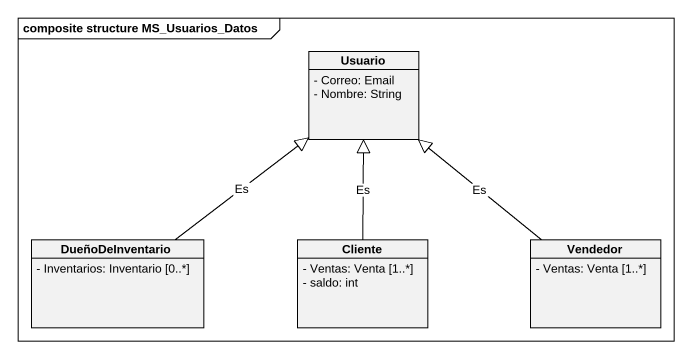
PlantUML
@startuml
mainframe composite structure MS_Usuarios_Datos
hide circle
hide empty members
skinparam classAttributeIconSize 0
class Usuario {
  - Correo: Email
  - Nombre: String
}
class DueñoDeInventario {
  - Inventarios: Inventario [0..*]
}
class Cliente {
  - Ventas: Venta [1..*]
  - saldo: int
}
class Vendedor {
  - Ventas: Venta [1..*]
}
DueñoDeInventario -up-|> Usuario : Es
Cliente -up-|> Usuario : Es
Vendedor -up-|> Usuario : Es
@enduml
